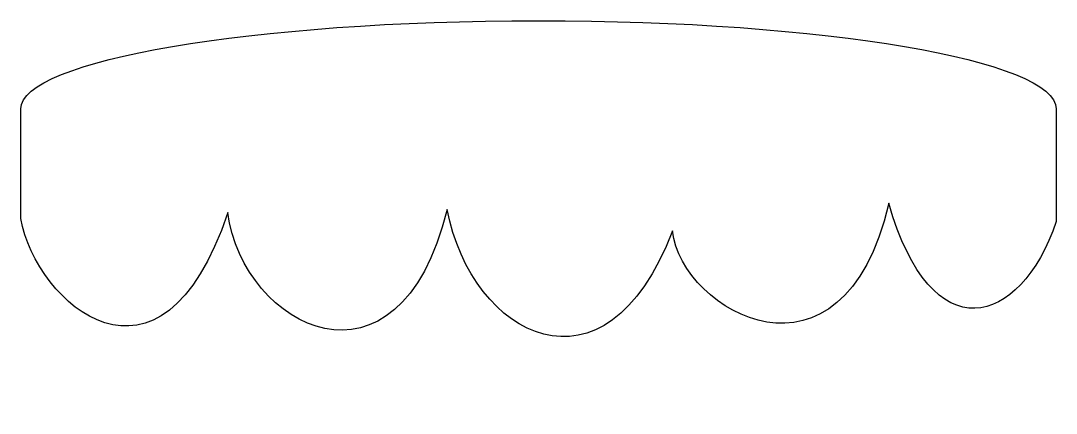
# Model space of a CAD drawing. Header units: centimetres. Extents: x -9.4 to 9.4, y -4.3 to 2.9.
import ezdxf

# ---------------------------------------------------------------- set-up
doc = ezdxf.new("R2010")
doc.units = ezdxf.units.CM
doc.header["$MEASUREMENT"] = 0
doc.layers.add('Camada 1', color=7, linetype='Continuous')

msp = doc.modelspace()

# ---------------------------------------------------------------- linework, layer by layer
at = {"layer": 'Camada 1'}
msp.add_open_spline([(9.39685, -0.77884), (9.39685, -0.77884), (9.39685, 1.26636), (9.39685, 1.26636), (9.39685, 1.26636), (9.39685, 2.1516), (5.18984, 2.86934), (-0.00001, 2.86934), (-0.00001, 2.86934), (-5.18987, 2.86934), (-9.39685, 2.1516), (-9.39685, 1.26636), (-9.39685, 1.26636), (-9.39685, 1.26636), (-9.39685, -0.72354), (-9.39685, -0.72354), (-9.39685, -0.72354), (-9.12047, -2.27125), (-6.85418, -4.26118), (-5.6381, -0.613), (-5.6381, -0.613), (-5.36172, -2.71347), (-2.54266, -4.15064), (-1.65826, -0.55773), (-1.65826, -0.55773), (-1.21606, -2.87932), (1.21607, -4.15064), (2.43215, -0.94466), (2.43215, -0.94466), (2.59799, -2.4371), (5.52756, -4.0401), (6.35671, -0.44719), (6.35671, -0.44719), (7.13053, -3.1557), (8.73351, -2.7135), (9.39685, -0.77884)], degree=3, knots=[0, 0, 0, 0, 0.1, 0.1, 0.1, 0.1, 0.2, 0.2, 0.2, 0.2, 0.3, 0.3, 0.3, 0.3, 0.4, 0.4, 0.4, 0.4, 0.5, 0.5, 0.5, 0.5, 0.6, 0.6, 0.6, 0.6, 0.7, 0.7, 0.7, 0.7, 0.8, 0.8, 0.8, 0.8, 1, 1, 1, 1], dxfattribs=at)

doc.saveas('drawing.dxf')
